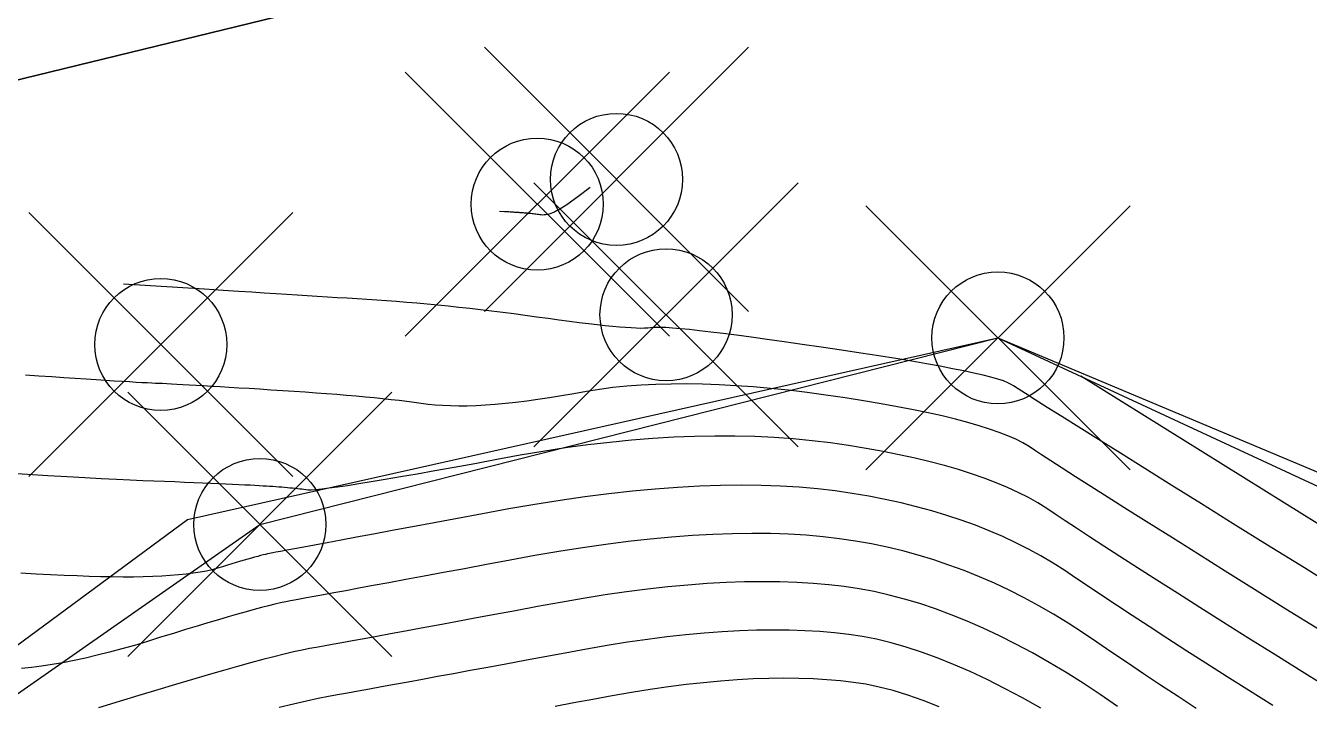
# Model space of a CAD drawing. Extents: x 83 to 1412852, y -76 to 4931706.
# Drawn here: x 1412627.31 to 1412635.09, y 4931585.36 to 4931589.48 of the extents above; entities that cross this region are included whole.
import ezdxf

# ---------------------------------------------------------------- set-up
doc = ezdxf.new("R2010")
doc.units = 0
doc.header["$MEASUREMENT"] = 0
doc.header["$PDMODE"] = 35
doc.header["$PDSIZE"] = 0.8
doc.layers.get('0').update_dxf_attribs({"color": 1, "linetype": 'CONTINUOUS'})
for name, color, linetype in [('Ground topo-Rev01', 1, 'CONTINUOUS'), ('New scratch layer', 1, 'CONTINUOUS'), ('nz-property-titles(LINZ DOWNLOAD)', 1, 'CONTINUOUS')]:
    doc.layers.add(name, color=color, linetype=linetype)

msp = doc.modelspace()

# ---------------------------------------------------------------- linework, layer by layer
for points in [[(1412630.73, 4931588.5), (1412630.6562, 4931588.4448), (1412630.6192, 4931588.4176), (1412630.5944, 4931588.4001), (1412630.5737, 4931588.386), (1412630.557, 4931588.3754), (1412630.5416, 4931588.3662), (1412630.5275, 4931588.3585), (1412630.5148, 4931588.3522), (1412630.5033, 4931588.3473), (1412630.4921, 4931588.3432), (1412630.4814, 4931588.3399), (1412630.4711, 4931588.3373), (1412630.4611, 4931588.3354), (1412630.4515, 4931588.3344), (1412630.4423, 4931588.334), (1412630.4335, 4931588.3345), (1412630.4251, 4931588.3357), (1412630.4169, 4931588.3368), (1412630.4089, 4931588.3379), (1412630.401, 4931588.3389), (1412630.3934, 4931588.3399), (1412630.3859, 4931588.3408), (1412630.3786, 4931588.3417), (1412630.3715, 4931588.3425), (1412630.3646, 4931588.3433), (1412630.3579, 4931588.344), (1412630.3514, 4931588.3446), (1412630.3451, 4931588.3452), (1412630.3389, 4931588.3458), (1412630.333, 4931588.3463), (1412630.3272, 4931588.3467), (1412630.3216, 4931588.3471), (1412630.3162, 4931588.3475), (1412630.3108, 4931588.3478), (1412630.3054, 4931588.3481), (1412630.2999, 4931588.3485), (1412630.2944, 4931588.3488), (1412630.2889, 4931588.3492), (1412630.2833, 4931588.3495), (1412630.2777, 4931588.3499), (1412630.2721, 4931588.3502), (1412630.2661, 4931588.3506), (1412630.2597, 4931588.351), (1412630.2529, 4931588.3515), (1412630.2457, 4931588.3519), (1412630.237, 4931588.3525), (1412630.2268, 4931588.3531), (1412630.2119, 4931588.3541), (1412630.1822, 4931588.3559)], [(1412635.2937, 4931586.0477), (1412635.0558, 4931586.1959), (1412634.8329, 4931586.3348), (1412634.6248, 4931586.4644), (1412634.4318, 4931586.5849), (1412634.2537, 4931586.696), (1412634.0905, 4931586.7979), (1412633.9423, 4931586.8906), (1412633.809, 4931586.974), (1412633.6907, 4931587.0481), (1412633.5873, 4931587.113), (1412633.4988, 4931587.1687), (1412633.4253, 4931587.2151), (1412633.3668, 4931587.2522), (1412633.3232, 4931587.2802), (1412633.2945, 4931587.2988), (1412633.2808, 4931587.3082), (1412633.2603, 4931587.3182), (1412633.2329, 4931587.3287), (1412633.1986, 4931587.3397), (1412633.1575, 4931587.3513), (1412633.1096, 4931587.3635), (1412633.0548, 4931587.3762), (1412632.9931, 4931587.3895), (1412632.9246, 4931587.4033), (1412632.8493, 4931587.4177), (1412632.7671, 4931587.4326), (1412632.6781, 4931587.4481), (1412632.5822, 4931587.4641), (1412632.4795, 4931587.4807), (1412632.3699, 4931587.4978), (1412632.2535, 4931587.5155), (1412632.1302, 4931587.5337), (1412632.0138, 4931587.5507), (1412631.9044, 4931587.5663), (1412631.8018, 4931587.5807), (1412631.7061, 4931587.5938), (1412631.6174, 4931587.6056), (1412631.5355, 4931587.6161), (1412631.4606, 4931587.6253), (1412631.3926, 4931587.6332), (1412631.3314, 4931587.6398), (1412631.2772, 4931587.6452), (1412631.2299, 4931587.6492), (1412631.1894, 4931587.652), (1412631.1559, 4931587.6535), (1412631.1293, 4931587.6537), (1412631.1096, 4931587.6526), (1412631.0968, 4931587.6502), (1412631.0804, 4931587.6486), (1412631.0605, 4931587.6477), (1412631.037, 4931587.6476), (1412631.0099, 4931587.6483), (1412630.9792, 4931587.6498), (1412630.945, 4931587.652), (1412630.9072, 4931587.655), (1412630.8658, 4931587.6587), (1412630.8209, 4931587.6632), (1412630.7724, 4931587.6685), (1412630.7203, 4931587.6745), (1412630.6647, 4931587.6813), (1412630.6055, 4931587.6889), (1412630.5427, 4931587.6973), (1412630.4763, 4931587.7064), (1412630.4064, 4931587.7162), (1412630.3372, 4931587.7257), (1412630.2686, 4931587.7348), (1412630.2007, 4931587.7436), (1412630.1334, 4931587.7519), (1412630.0669, 4931587.7598), (1412630.001, 4931587.7674), (1412629.9357, 4931587.7746), (1412629.8712, 4931587.7814), (1412629.8073, 4931587.7878), (1412629.744, 4931587.7939), (1412629.6815, 4931587.7995), (1412629.6196, 4931587.8048), (1412629.5584, 4931587.8097), (1412629.4978, 4931587.8142), (1412629.438, 4931587.8183), (1412629.3787, 4931587.822), (1412629.3192, 4931587.8258), (1412629.2594, 4931587.8295), (1412629.1992, 4931587.8333), (1412629.1387, 4931587.8372), (1412629.0779, 4931587.841), (1412629.0167, 4931587.8449), (1412628.9552, 4931587.8487), (1412628.8934, 4931587.8526), (1412628.8273, 4931587.8568), (1412628.7568, 4931587.8613), (1412628.6819, 4931587.866), (1412628.6028, 4931587.871), (1412628.5071, 4931587.8771), (1412628.3951, 4931587.8841), (1412628.2304, 4931587.8946), (1412627.9044, 4931587.9152)], [(1412624.31, 4931582.43), (1412625.64, 4931584.3), (1412628.73, 4931586.46), (1412633.2, 4931587.59), (1412637.92, 4931585.4), (1412637.83, 4931584.3), (1412637.83, 4931584.3), (1412645.14, 4931573.48), (1412645.14, 4931573.48), (1412645.14, 4931573.48), (1412646.51, 4931569.94), (1412645.58, 4931567.64)], [(1412635.1468, 4931585.8209), (1412634.9443, 4931585.9471), (1412634.7541, 4931586.066), (1412634.576, 4931586.1773), (1412634.4101, 4931586.2812), (1412634.2564, 4931586.3777), (1412634.1148, 4931586.4667), (1412633.9854, 4931586.5483), (1412633.8682, 4931586.6224), (1412633.7632, 4931586.6891), (1412633.6703, 4931586.7483), (1412633.5896, 4931586.8), (1412633.5211, 4931586.8443), (1412633.4648, 4931586.8812), (1412633.4206, 4931586.9106), (1412633.3886, 4931586.9325), (1412633.3513, 4931586.9541), (1412633.3088, 4931586.9755), (1412633.2609, 4931586.9966), (1412633.2078, 4931587.0173), (1412633.1494, 4931587.0378), (1412633.0857, 4931587.058), (1412633.0167, 4931587.0779), (1412632.9424, 4931587.0975), (1412632.8629, 4931587.1168), (1412632.778, 4931587.1358), (1412632.6879, 4931587.1545), (1412632.5925, 4931587.1729), (1412632.4918, 4931587.191), (1412632.3858, 4931587.2088), (1412632.2745, 4931587.2264), (1412632.158, 4931587.2436), (1412632.0439, 4931587.2589), (1412631.9323, 4931587.2722), (1412631.8232, 4931587.2835), (1412631.7166, 4931587.2928), (1412631.6124, 4931587.3002), (1412631.5108, 4931587.3056), (1412631.4116, 4931587.3091), (1412631.3149, 4931587.3105), (1412631.2207, 4931587.31), (1412631.129, 4931587.3075), (1412631.0397, 4931587.3031), (1412630.953, 4931587.2967), (1412630.8687, 4931587.2883), (1412630.7869, 4931587.2779), (1412630.7076, 4931587.2655), (1412630.6308, 4931587.2512), (1412630.5562, 4931587.2382), (1412630.4839, 4931587.2264), (1412630.4138, 4931587.2158), (1412630.346, 4931587.2065), (1412630.2805, 4931587.1985), (1412630.2171, 4931587.1917), (1412630.1561, 4931587.1861), (1412630.0973, 4931587.1819), (1412630.0407, 4931587.1788), (1412629.9864, 4931587.1771), (1412629.9344, 4931587.1766), (1412629.8846, 4931587.1773), (1412629.837, 4931587.1793), (1412629.7917, 4931587.1825), (1412629.7487, 4931587.187), (1412629.7079, 4931587.1928), (1412629.6652, 4931587.1985), (1412629.6206, 4931587.2041), (1412629.5742, 4931587.2096), (1412629.5258, 4931587.215), (1412629.4755, 4931587.2204), (1412629.4233, 4931587.2257), (1412629.3692, 4931587.2309), (1412629.3133, 4931587.236), (1412629.2554, 4931587.2411), (1412629.1956, 4931587.246), (1412629.1339, 4931587.2509), (1412629.0704, 4931587.2557), (1412629.0049, 4931587.2604), (1412628.9375, 4931587.2651), (1412628.8683, 4931587.2696), (1412628.7971, 4931587.2741), (1412628.7292, 4931587.2784), (1412628.6645, 4931587.2824), (1412628.603, 4931587.2862), (1412628.5448, 4931587.2897), (1412628.4898, 4931587.2931), (1412628.4381, 4931587.2962), (1412628.3896, 4931587.299), (1412628.3443, 4931587.3016), (1412628.3023, 4931587.304), (1412628.2635, 4931587.3062), (1412628.228, 4931587.3081), (1412628.1957, 4931587.3098), (1412628.1666, 4931587.3112), (1412628.1408, 4931587.3125), (1412628.1182, 4931587.3135), (1412628.0988, 4931587.3142), (1412628.0753, 4931587.3153), (1412628.0477, 4931587.3167), (1412628.0159, 4931587.3184), (1412627.98, 4931587.3205), (1412627.9399, 4931587.3228), (1412627.8956, 4931587.3255), (1412627.8472, 4931587.3285), (1412627.7947, 4931587.3318), (1412627.738, 4931587.3355), (1412627.6772, 4931587.3394), (1412627.6122, 4931587.3437), (1412627.543, 4931587.3483), (1412627.4697, 4931587.3532), (1412627.3923, 4931587.3585), (1412627.3107, 4931587.364)], [(1412635.544, 4931586.2106), (1412634.9344, 4931586.5899), (1412633.7021, 4931587.357)], [(1412635.2377, 4931585.4458), (1412635.0558, 4931585.5595), (1412634.8833, 4931585.6675), (1412634.7202, 4931585.7698), (1412634.5665, 4931585.8665), (1412634.4222, 4931585.9575), (1412634.2873, 4931586.0429), (1412634.1618, 4931586.1226), (1412634.0457, 4931586.1967), (1412633.9391, 4931586.2651), (1412633.8418, 4931586.3278), (1412633.7539, 4931586.3849), (1412633.6754, 4931586.4364), (1412633.6063, 4931586.4822), (1412633.5467, 4931586.5223), (1412633.4964, 4931586.5568), (1412633.4424, 4931586.5901), (1412633.3847, 4931586.6223), (1412633.3232, 4931586.6534), (1412633.2581, 4931586.6833), (1412633.1892, 4931586.7121), (1412633.1166, 4931586.7397), (1412633.0403, 4931586.7662), (1412632.9602, 4931586.7916), (1412632.8764, 4931586.8158), (1412632.7889, 4931586.8389), (1412632.6977, 4931586.8609), (1412632.6028, 4931586.8817), (1412632.5041, 4931586.9013), (1412632.4017, 4931586.9199), (1412632.2956, 4931586.9372), (1412632.1858, 4931586.9535), (1412632.074, 4931586.9671), (1412631.9603, 4931586.978), (1412631.8446, 4931586.9863), (1412631.727, 4931586.9919), (1412631.6075, 4931586.9949), (1412631.486, 4931586.9952), (1412631.3626, 4931586.9928), (1412631.2373, 4931586.9878), (1412631.11, 4931586.9802), (1412630.9808, 4931586.9699), (1412630.8496, 4931586.9569), (1412630.7165, 4931586.9413), (1412630.5815, 4931586.923), (1412630.4445, 4931586.9021), (1412630.3056, 4931586.8785), (1412630.1648, 4931586.8522), (1412630.032, 4931586.8277), (1412629.9073, 4931586.805), (1412629.7907, 4931586.784), (1412629.6822, 4931586.7647), (1412629.5817, 4931586.7472), (1412629.4893, 4931586.7314), (1412629.405, 4931586.7173), (1412629.3287, 4931586.705), (1412629.2605, 4931586.6945), (1412629.2004, 4931586.6856), (1412629.1484, 4931586.6786), (1412629.1045, 4931586.6732), (1412629.0686, 4931586.6697), (1412629.0408, 4931586.6678), (1412629.0211, 4931586.6677), (1412629.0094, 4931586.6694), (1412628.9972, 4931586.671), (1412628.9845, 4931586.6726), (1412628.9712, 4931586.6742), (1412628.9574, 4931586.6757), (1412628.943, 4931586.6773), (1412628.9281, 4931586.6788), (1412628.9126, 4931586.6803), (1412628.8966, 4931586.6817), (1412628.8801, 4931586.6832), (1412628.863, 4931586.6846), (1412628.8454, 4931586.686), (1412628.8272, 4931586.6873), (1412628.8085, 4931586.6887), (1412628.7893, 4931586.69), (1412628.7695, 4931586.6913), (1412628.7492, 4931586.6926), (1412628.7259, 4931586.694), (1412628.6996, 4931586.6954), (1412628.6704, 4931586.697), (1412628.6382, 4931586.6986), (1412628.6031, 4931586.7003), (1412628.565, 4931586.7021), (1412628.5239, 4931586.704), (1412628.4799, 4931586.706), (1412628.4329, 4931586.708), (1412628.3829, 4931586.7101), (1412628.33, 4931586.7124), (1412628.2741, 4931586.7147), (1412628.2153, 4931586.7171), (1412628.1535, 4931586.7196), (1412628.0887, 4931586.7221), (1412628.021, 4931586.7248), (1412627.9452, 4931586.7281), (1412627.8615, 4931586.7321), (1412627.7697, 4931586.7368), (1412627.67, 4931586.7421), (1412627.5622, 4931586.7482), (1412627.4464, 4931586.7549), (1412627.3226, 4931586.7622), (1412627.1908, 4931586.7703)], [(1412634.8644, 4931585.3623), (1412634.7229, 4931585.4517), (1412634.5881, 4931585.5373), (1412634.4598, 4931585.619), (1412634.3382, 4931585.6969), (1412634.2233, 4931585.7709), (1412634.1149, 4931585.8411), (1412634.0132, 4931585.9074), (1412633.9182, 4931585.9698), (1412633.8297, 4931586.0284), (1412633.7479, 4931586.0832), (1412633.6727, 4931586.134), (1412633.6042, 4931586.1811), (1412633.5335, 4931586.2261), (1412633.4606, 4931586.2691), (1412633.3856, 4931586.3102), (1412633.3084, 4931586.3493), (1412633.229, 4931586.3864), (1412633.1475, 4931586.4215), (1412633.0638, 4931586.4546), (1412632.978, 4931586.4858), (1412632.89, 4931586.5149), (1412632.7998, 4931586.5421), (1412632.7075, 4931586.5672), (1412632.613, 4931586.5904), (1412632.5164, 4931586.6117), (1412632.4176, 4931586.6309), (1412632.3167, 4931586.6481), (1412632.2135, 4931586.6634), (1412632.1068, 4931586.6758), (1412631.9966, 4931586.6854), (1412631.8828, 4931586.6922), (1412631.7654, 4931586.6962), (1412631.6444, 4931586.6973), (1412631.5199, 4931586.6957), (1412631.3918, 4931586.6912), (1412631.2602, 4931586.6839), (1412631.1249, 4931586.6738), (1412630.9862, 4931586.6608), (1412630.8438, 4931586.6451), (1412630.6979, 4931586.6265), (1412630.5484, 4931586.6051), (1412630.3953, 4931586.5809), (1412630.2387, 4931586.5539), (1412630.0785, 4931586.524), (1412629.9278, 4931586.4959), (1412629.7865, 4931586.4696), (1412629.6546, 4931586.445), (1412629.5322, 4931586.4223), (1412629.4192, 4931586.4012), (1412629.3156, 4931586.382), (1412629.2215, 4931586.3645), (1412629.1368, 4931586.3487), (1412629.0616, 4931586.3348), (1412628.9958, 4931586.3225), (1412628.9395, 4931586.3121), (1412628.8926, 4931586.3034), (1412628.8551, 4931586.2965), (1412628.8271, 4931586.2914), (1412628.8085, 4931586.288), (1412628.7994, 4931586.2864), (1412628.7889, 4931586.2843), (1412628.7771, 4931586.2817), (1412628.7641, 4931586.2786), (1412628.7497, 4931586.275), (1412628.734, 4931586.2709), (1412628.7169, 4931586.2664), (1412628.6986, 4931586.2614), (1412628.679, 4931586.2558), (1412628.658, 4931586.2498), (1412628.6357, 4931586.2433), (1412628.6122, 4931586.2363), (1412628.5873, 4931586.2289), (1412628.561, 4931586.2209), (1412628.5335, 4931586.2125), (1412628.5047, 4931586.2035), (1412628.4745, 4931586.1941), (1412628.4417, 4931586.1854), (1412628.4061, 4931586.1775), (1412628.3678, 4931586.1704), (1412628.3269, 4931586.1641), (1412628.2832, 4931586.1585), (1412628.2368, 4931586.1537), (1412628.1876, 4931586.1496), (1412628.1358, 4931586.1464), (1412628.0813, 4931586.1439), (1412628.024, 4931586.1421), (1412627.9641, 4931586.1412), (1412627.9014, 4931586.141), (1412627.836, 4931586.1415), (1412627.7679, 4931586.1429), (1412627.6971, 4931586.145), (1412627.6236, 4931586.1479), (1412627.5453, 4931586.1512), (1412627.4623, 4931586.155), (1412627.3745, 4931586.1593), (1412627.2819, 4931586.164)], [(1412634.4008, 4931585.3452), (1412634.2908, 4931585.4171), (1412634.1847, 4931585.487), (1412634.0824, 4931585.5548), (1412633.984, 4931585.6205), (1412633.8895, 4931585.6842), (1412633.7988, 4931585.7458), (1412633.712, 4931585.8053), (1412633.6245, 4931585.8621), (1412633.5365, 4931585.916), (1412633.4479, 4931585.967), (1412633.3587, 4931586.0153), (1412633.2688, 4931586.0607), (1412633.1784, 4931586.1032), (1412633.0874, 4931586.143), (1412632.9958, 4931586.1799), (1412632.9036, 4931586.214), (1412632.8108, 4931586.2452), (1412632.7173, 4931586.2736), (1412632.6233, 4931586.2992), (1412632.5287, 4931586.322), (1412632.4335, 4931586.3419), (1412632.3377, 4931586.359), (1412632.2413, 4931586.3732), (1412632.1416, 4931586.3849), (1412632.0385, 4931586.3939), (1412631.9321, 4931586.4002), (1412631.8224, 4931586.4039), (1412631.7093, 4931586.405), (1412631.5929, 4931586.4035), (1412631.4731, 4931586.3993), (1412631.3501, 4931586.3924), (1412631.2236, 4931586.383), (1412631.0939, 4931586.3709), (1412630.9608, 4931586.3562), (1412630.8244, 4931586.3388), (1412630.6846, 4931586.3188), (1412630.5416, 4931586.2962), (1412630.3951, 4931586.2709), (1412630.2454, 4931586.243), (1412630.1035, 4931586.2165), (1412629.9694, 4931586.1916), (1412629.8431, 4931586.1681), (1412629.7247, 4931586.1461), (1412629.6142, 4931586.1256), (1412629.5114, 4931586.1065), (1412629.4165, 4931586.0889), (1412629.3294, 4931586.0728), (1412629.2502, 4931586.0582), (1412629.1788, 4931586.045), (1412629.1152, 4931586.0333), (1412629.0595, 4931586.0231), (1412629.0116, 4931586.0143), (1412628.9716, 4931586.0071), (1412628.9394, 4931586.0013), (1412628.915, 4931585.997), (1412628.8871, 4931585.9913), (1412628.8557, 4931585.9844), (1412628.8208, 4931585.9762), (1412628.7825, 4931585.9667), (1412628.7406, 4931585.9559), (1412628.6952, 4931585.9437), (1412628.6463, 4931585.9303), (1412628.5939, 4931585.9156), (1412628.538, 4931585.8995), (1412628.4786, 4931585.8822), (1412628.4157, 4931585.8636), (1412628.3494, 4931585.8436), (1412628.2795, 4931585.8224), (1412628.2061, 4931585.7999), (1412628.1292, 4931585.776), (1412628.0488, 4931585.7509), (1412627.9702, 4931585.7274), (1412627.8935, 4931585.7057), (1412627.8187, 4931585.6856), (1412627.7457, 4931585.6673), (1412627.6745, 4931585.6506), (1412627.6052, 4931585.6357), (1412627.5377, 4931585.6224), (1412627.472, 4931585.6108), (1412627.4082, 4931585.6009), (1412627.3463, 4931585.5928), (1412627.2862, 4931585.5863)], [(1412633.9248, 4931585.3575), (1412633.8197, 4931585.4296), (1412633.7156, 4931585.4981), (1412633.6124, 4931585.5628), (1412633.5102, 4931585.6239), (1412633.4089, 4931585.6813), (1412633.3086, 4931585.735), (1412633.2093, 4931585.785), (1412633.111, 4931585.8314), (1412633.0136, 4931585.874), (1412632.9171, 4931585.913), (1412632.8217, 4931585.9484), (1412632.7272, 4931585.98), (1412632.6336, 4931586.008), (1412632.541, 4931586.0323), (1412632.4494, 4931586.0529), (1412632.3588, 4931586.0699), (1412632.2691, 4931586.0831), (1412632.1763, 4931586.0939), (1412632.0804, 4931586.1023), (1412631.9814, 4931586.1082), (1412631.8793, 4931586.1117), (1412631.7741, 4931586.1127), (1412631.6658, 4931586.1112), (1412631.5545, 4931586.1073), (1412631.4399, 4931586.101), (1412631.3223, 4931586.0922), (1412631.2016, 4931586.0809), (1412631.0778, 4931586.0672), (1412630.9509, 4931586.0511), (1412630.8209, 4931586.0325), (1412630.6878, 4931586.0114), (1412630.5516, 4931585.9879), (1412630.4123, 4931585.9619), (1412630.2792, 4931585.9372), (1412630.1523, 4931585.9136), (1412630.0317, 4931585.8911), (1412629.9173, 4931585.8699), (1412629.8091, 4931585.8499), (1412629.7072, 4931585.831), (1412629.6115, 4931585.8133), (1412629.522, 4931585.7969), (1412629.4388, 4931585.7816), (1412629.3618, 4931585.7674), (1412629.291, 4931585.7545), (1412629.2265, 4931585.7427), (1412629.1682, 4931585.7322), (1412629.1161, 4931585.7228), (1412629.0702, 4931585.7146), (1412629.0306, 4931585.7076), (1412628.9853, 4931585.6984), (1412628.9343, 4931585.6872), (1412628.8776, 4931585.6738), (1412628.8152, 4931585.6584), (1412628.7472, 4931585.6408), (1412628.6734, 4931585.6211), (1412628.594, 4931585.5992), (1412628.5089, 4931585.5753), (1412628.418, 4931585.5493), (1412628.3215, 4931585.5211), (1412628.2193, 4931585.4908), (1412628.1115, 4931585.4584), (1412627.9979, 4931585.4239), (1412627.8786, 4931585.3873), (1412627.7537, 4931585.3486)], [(1412633.4592, 4931585.3472), (1412633.3485, 4931585.4093), (1412633.2402, 4931585.4668), (1412633.1345, 4931585.5197), (1412633.0314, 4931585.5682), (1412632.9307, 4931585.6121), (1412632.8326, 4931585.6515), (1412632.737, 4931585.6864), (1412632.6439, 4931585.7168), (1412632.5534, 4931585.7426), (1412632.4653, 4931585.7639), (1412632.3798, 4931585.7807), (1412632.2969, 4931585.793), (1412632.211, 4931585.803), (1412632.1223, 4931585.8107), (1412632.0308, 4931585.8162), (1412631.9363, 4931585.8194), (1412631.839, 4931585.8203), (1412631.7388, 4931585.819), (1412631.6358, 4931585.8154), (1412631.5298, 4931585.8095), (1412631.421, 4931585.8014), (1412631.3094, 4931585.791), (1412631.1948, 4931585.7783), (1412631.0774, 4931585.7634), (1412630.9572, 4931585.7461), (1412630.834, 4931585.7267), (1412630.708, 4931585.7049), (1412630.5791, 4931585.6809), (1412630.4549, 4931585.6578), (1412630.3352, 4931585.6355), (1412630.2202, 4931585.6142), (1412630.1099, 4931585.5938), (1412630.0041, 4931585.5742), (1412629.903, 4931585.5556), (1412629.8065, 4931585.5378), (1412629.7146, 4931585.5209), (1412629.6274, 4931585.505), (1412629.5448, 4931585.4899), (1412629.4668, 4931585.4757), (1412629.3934, 4931585.4624), (1412629.3247, 4931585.45), (1412629.2606, 4931585.4385), (1412629.2011, 4931585.4279), (1412629.1462, 4931585.4182), (1412629.0835, 4931585.4055), (1412629.0129, 4931585.39), (1412628.9344, 4931585.3715), (1412628.848, 4931585.35)], [(1412632.8435, 4931585.3547), (1412632.7468, 4931585.3928), (1412632.6542, 4931585.4256), (1412632.5657, 4931585.4529), (1412632.4813, 4931585.475), (1412632.4009, 4931585.4916), (1412632.3247, 4931585.5029), (1412632.2458, 4931585.5121), (1412632.1643, 4931585.5192), (1412632.0801, 4931585.5242), (1412631.9933, 4931585.5271), (1412631.9039, 4931585.528), (1412631.8118, 4931585.5268), (1412631.7171, 4931585.5235), (1412631.6197, 4931585.5181), (1412631.5197, 4931585.5106), (1412631.4171, 4931585.501), (1412631.3119, 4931585.4894), (1412631.204, 4931585.4756), (1412631.0934, 4931585.4598), (1412630.9803, 4931585.4419), (1412630.8644, 4931585.4219), (1412630.746, 4931585.3998), (1412630.6306, 4931585.3784), (1412630.5182, 4931585.3575)]]:
    msp.add_lwpolyline(points)
at = {"layer": 'Ground topo-Rev01', "color": 7}
for p in [(1412630.89, 4931588.55, 64.61), (1412630.41, 4931588.4, 64.58), (1412631.19, 4931587.73, 64.76), (1412633.2, 4931587.59, 64.65), (1412628.13, 4931587.55, 64.92), (1412628.73, 4931586.46, 65.28)]:
    msp.add_point(p, dxfattribs=at)
at = {"layer": 'New scratch layer', "color": 7, "linetype": 'Continuous', "flags": 128}
msp.add_lwpolyline([(1412645.6809, 4931569.3569), (1412645.5396, 4931569.3922), (1412637.0279, 4931565.6838), (1412631.9421, 4931574.9725), (1412626.715, 4931577.798), (1412624.2427, 4931581.9655), (1412624.8632, 4931583.9605), (1412628.2916, 4931586.4893), (1412633.2, 4931587.59), (1412637.4454, 4931585.8066), (1412644.0915, 4931575.1491), (1412645.6809, 4931569.3569)], close=True, dxfattribs=at)
at = {"layer": 'nz-property-titles(LINZ DOWNLOAD)', "color": 7, "linetype": 'Continuous', "flags": 128}
for points in [[(1412606.9147, 4931681.188), (1412602.0381, 4931686.8327), (1412613.803, 4931689.704), (1412660.6624, 4931597.3016), (1412621.5757, 4931587.7655), (1412611.4223, 4931607.0828), (1412598.3395, 4931633.0097), (1412595.4278, 4931638.7748), (1412611.2402, 4931647.6227), (1412624.5625, 4931655.2244), (1412613.4981, 4931677.0402), (1412606.9147, 4931681.188)], [(1412682.6976, 4931640.4661), (1412710.0542, 4931647.1502), (1412737.4109, 4931653.8343), (1412764.2034, 4931660.3826), (1412779.0056, 4931654.3897), (1412775.7415, 4931621.4763), (1412777.1677, 4931607.1614), (1412789.2451, 4931608.3998), (1412777.3597, 4931579.1021), (1412649.6779, 4931531.3126), (1412643.4109, 4931543.7005), (1412638.8951, 4931552.6625), (1412621.5757, 4931587.7655), (1412660.6624, 4931597.3016), (1412699.7478, 4931606.8393), (1412682.6976, 4931640.4661)]]:
    msp.add_lwpolyline(points, close=True, dxfattribs=at)

doc.saveas('drawing.dxf')
